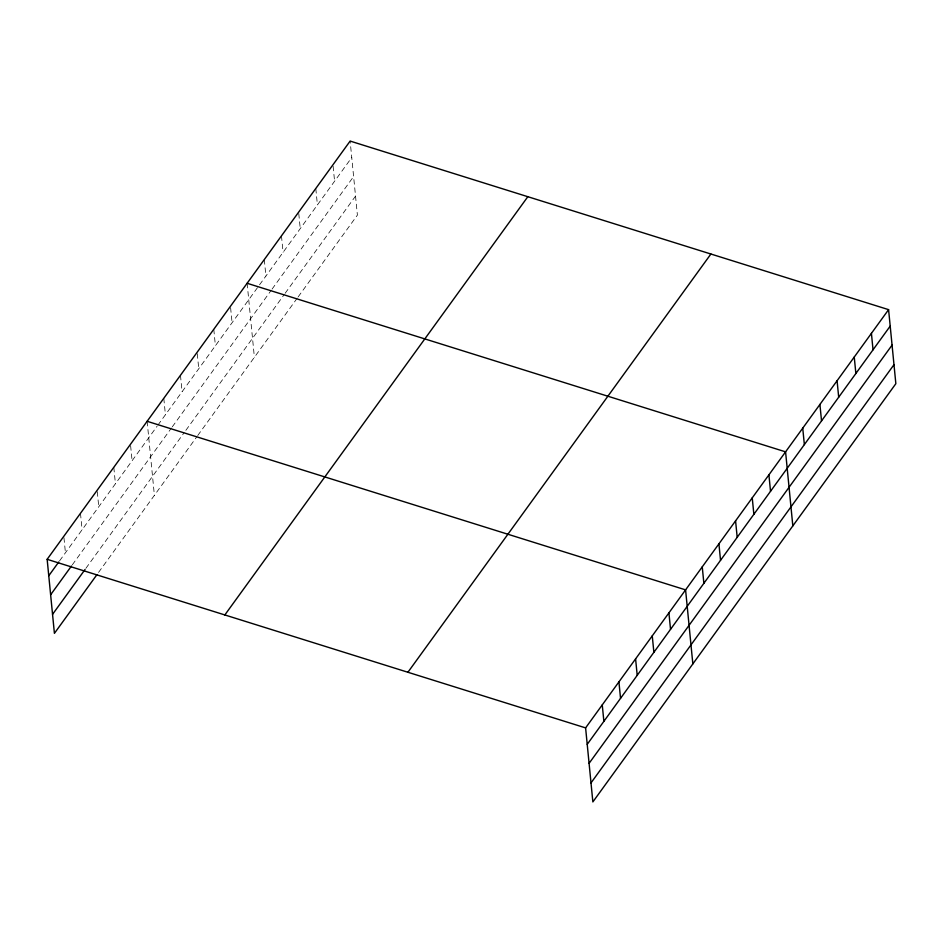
<?xml version="1.0" encoding="UTF-8"?>
<svg xmlns="http://www.w3.org/2000/svg" width="943" height="943" viewBox="0 0 943 943"><rect width="100%" height="100%" fill="white"/><g stroke="black" fill="none" stroke-linecap="round" stroke-linejoin="round"><path stroke-width="0.71" stroke-dasharray="4.71 3.54" d="M59.598 560.826L157.08 426.248M157.917 425.104L351.751 157.528M72.293 564.869L171.449 428.004M172.274 426.849L271.207 290.291M272.067 289.112L353.613 176.53M85.872 568.346L184.191 432.625M185.865 430.326L284.279 294.464M285.14 293.273L355.535 196.109M98.567 572.401L196.887 436.68M197.724 435.525L297.304 298.059M298.165 296.88L357.397 215.11L350.136 141.073M333.103 166.145L334.588 181.233M315.799 188.47L317.414 204.926M298.766 213.542L300.251 228.63M281.462 235.868L283.077 252.335M264.299 259.573L265.902 276.028M247.125 283.277L254.386 357.314M230.599 307.654L232.072 322.73M213.79 329.284L215.405 345.739M197.264 353.66L198.749 368.748M180.467 375.29L182.082 391.746M163.799 398.288L165.414 414.755M147.132 421.297L154.393 495.334M130.606 445.674L132.091 460.762M113.808 467.304L115.423 483.759M97.282 491.68L98.756 506.768M80.473 513.31L82.088 529.766M63.947 537.687L65.432 552.775"/><path stroke-width="1.41" d="M96.905 574.7L54.411 633.354L47.15 559.317L350.136 141.073L888.589 309.646L895.85 383.683L592.864 801.927L585.603 727.89L888.589 309.646M48.765 575.772L58.761 561.969M50.627 594.774L71.456 566.024M52.549 614.353L85.047 569.501M224.835 614.954L527.832 196.698M407.906 672.265L710.904 254.009M587.218 744.345L890.204 326.101M589.08 763.347L892.066 345.103M590.99 782.926L893.988 364.682M247.125 283.277L785.578 451.85L792.827 525.888M147.132 421.297L685.585 589.87L692.846 663.907M47.15 559.317L585.603 727.89M871.426 333.351L873.029 349.806M854.252 357.043L855.867 373.499M837.078 380.748L838.692 397.203M819.915 404.453L821.53 420.908M802.741 428.146L804.355 444.601M768.91 474.848L770.525 491.315M752.243 497.857L753.858 514.312M735.575 520.854L737.19 537.321M718.92 543.863L720.535 560.319M702.252 566.873L703.867 583.328M668.917 612.879L670.532 629.335M652.261 635.877L653.876 652.332M635.594 658.886L637.209 675.341M618.926 681.883L620.541 698.339M602.259 704.892L603.874 721.348"/></g></svg>
